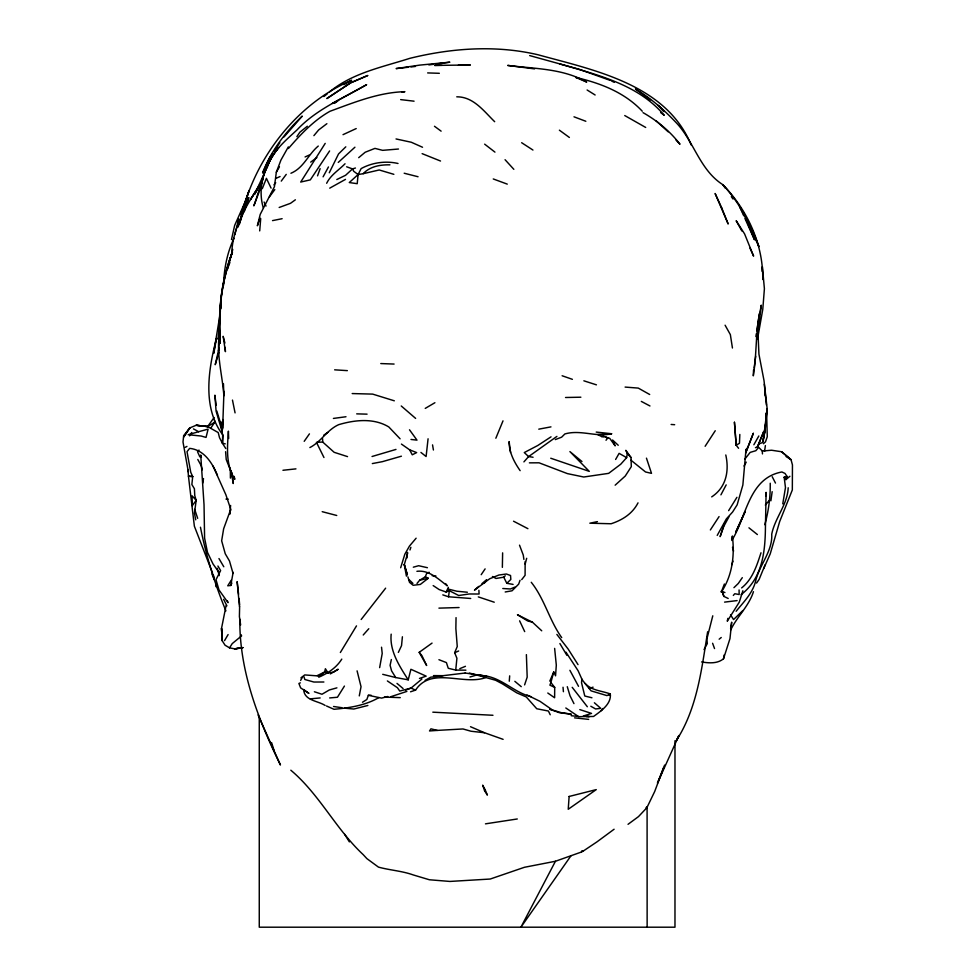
<?xml version="1.0" encoding="UTF-8"?>
<svg xmlns="http://www.w3.org/2000/svg" width="976" height="976" viewBox="0 0 976 976"><rect width="100%" height="100%" fill="white"/><g stroke="black" fill="none" stroke-linecap="round" stroke-linejoin="round"><path stroke-width="1.46" d="M525.149 561.517L525.088 575.328L521.721 579.61M615.148 485.182L625.262 476.032L631.313 466.626L631.008 457.512L625.86 450.314L627.3 453.572L631.008 457.512M263.239 179.194C248.77 201.922 232.422 225.895 231.739 253.797C220.71 282.345 218.136 313.003 220.003 343.345L220.088 334.378M220.308 311.966C220.283 291.373 225.724 271.413 232.447 252.101C223.272 277.074 218.709 303.792 220.015 330.413C215.586 352.641 222.333 373.796 223.858 395.634L223.968 391.486L222.662 427.598L222.931 419.546M554.636 648.393L556.308 665.132L555.551 675.807L553.758 671.952L550.879 682.505L554.71 687.385L554.612 697.767L547.792 693.021M456.048 617.625L455.865 628.556L457.256 646.527L454.657 652.712L456.914 658.263L455.731 670.097L465.918 670.17M502.359 567.361L502.628 552.867M225.773 448.533L222.479 443.311L222.65 435.43L220.637 421.571L222.87 428.781M239.62 606.413L239.401 616.612L240.633 624.921M753.533 369.928L753.301 375.845C756.717 355.179 755.534 334.121 759.499 313.503L756.79 330.791M770.235 483.242C770.467 496.979 768.563 511.278 764.806 524.698M762.744 279.49C763.33 244.195 747.226 209.706 722.801 184.671C700.439 170.324 694.607 143.594 677.869 124.489C665.303 110.935 651.334 98.466 635.388 89.023L650.504 99.93M739.832 434.454L739.466 443.275L736.197 445.227L738.564 448.277M407.004 557.93L407.334 552.355M223.516 285.468C224.004 269.217 226.981 253.04 234.008 238.278M225.261 443.848L222.479 443.311L222.979 435.089C202.13 408.078 208.327 369.379 216.416 338.721L213.829 353.202M217.441 475.227C212.207 462.892 204.216 449.863 189.661 448.362L187.014 451.668L190.759 472.299L192.687 476.581L191.869 484.511L194.407 488.744L194.761 495.576L196.176 500.359L194.444 513.291L195.725 519.818M762.073 271.279L762.366 266.716L764.403 288.713L762.781 309.355L758.108 335.756L758.938 354.19L764.013 380.591L767.148 408.602L765.05 430.941L762.707 441.884M220.71 308.965L221.04 304.524M509.277 681.199L509.679 675.856M259.701 230.909L260.714 218.575M764.623 450.863L765.391 445.556M745.676 452.888L753.313 433.356L745.676 452.888L746.006 449.289L742.858 485.023L737.148 504.848L732.598 512.01L726.339 518.927L717.214 535.409M755.448 447.679L757.437 446.959L759.316 443.738L762.183 442.726L763.232 441.237L767.148 408.602M220.552 308.806L221.113 302.999M346.639 166.786L352.519 168.909L353.715 171.276L358.094 174.545L357.216 183.695L349.286 182.549L358.094 174.545L361.132 168.604C372.173 162.504 385.752 160.662 398.013 163.48M402.393 636.779L401.539 645.636L398.354 652.419M219.954 319.359L218.075 339.233L218.966 336.452M230.617 505.446L229.702 514.254L230.495 510.021L223.65 528.748L221.65 540.789L225.249 553.758L229.506 561.041L233.044 573.424L233.142 572.363L230.775 585.454L227.75 585.795L231.275 580.159M765.721 496.064L766.111 492.355L765.428 527.394C765.184 552.599 762.195 578.39 741.089 594.677M222.479 443.311L219.539 437.76L218.209 432.551L207.632 426.573L196.164 425.268L208.315 426.658L196.164 425.268L189.795 427.927L183.671 435.65L183 441.957L188.38 472.055M238.229 223.48L238.705 219.088L234.862 234.594M379.64 667.633L382.214 653.481L381.531 647.21M428.074 438.785L426.097 456.536L420.937 452.425M757.242 338.843L761.28 305.159L759.914 312.503M470.7 598.471L448.545 596.775L449.326 590.712L458.708 595.506L469.175 593.981L479.082 594.018L478.899 590.334M754.131 368.05L755.692 356.264M770.881 500.822L772.162 491.672M788.205 487.768C787.486 504.714 774.993 517.695 771.723 534.177C772.797 550.72 759.84 564.506 755.839 580.208C753.106 592.786 743.907 601.667 736.136 611.269M529.395 462.856L539.057 462.807L567.41 473.616L583.733 477.008L608.658 473.36L620.76 464.21L626.653 457.634L627.3 453.572M755.888 336.561L756.339 333.682M202.801 483.022L203.508 478.545M213.695 352.983L220.003 314.601M707.649 631.74C701.622 668.963 697.34 708.051 676.392 740.479L678.918 735.489L657.47 783.081L664.619 765.074M730.609 628.666L731.695 622.163L729.975 638.609L723.521 658.776C717.494 663.851 708.844 663.18 701.573 661.923M782.764 503.872L785.473 487.597L784.179 477.215L786.912 476.325L785.033 473.445L781.898 471.969C748.397 478.142 746.603 517.121 731.78 540.497M723.521 658.776L724.168 654.957M731.585 539.179L732.378 535.995C734.769 555.6 732.451 575.23 721.24 592.237L724.387 584.014M288.323 146.912L280.942 160.052L276.33 172.215L274.427 186.709L260.226 214.378L257.371 225.773L260.067 218.112M240.206 221.515C252.247 161.809 294.898 104.371 351.641 80.252L343.955 84.692M359.278 695.9L361.035 686.701L357.082 670.854M226.066 605.669L221.54 628.3L222.138 640.634L225.053 645.209L229.543 647.844L234.655 648.857L241.841 647.93M727.876 618.369L727.279 621.224L739.271 602.155L742.87 590.761M239.437 224.126L243.366 208.474M391.339 659.544L390.095 665.339L391.583 670.854L395.719 677.551L408.224 679.833L410.908 669.292L426.158 676.148L419.46 678.442M762.707 441.86L765.05 430.941M219.063 348.273L218.539 350.677L219.954 331.474L220.003 343.345M231.483 239.547L234.679 225.358L245.769 200.556M786.302 478.996L784.179 477.215L785.948 479.594L786.912 476.325M218.978 348.542L215.232 364.707L219.027 352.007M531.371 696.754C514.608 692.801 502.921 678.82 485.706 675.941L485.279 677.759C463.027 685.494 431.124 666.401 415.581 690.093L410.567 691.789M525.161 564.14L526.686 558.296M232.764 249.429L227.359 269.217L229.909 262.446M712.785 615.807L706.905 638.902L707.307 643.562L704.025 649.613M407.761 552.831L404.296 564.604L406.419 576.133M267.217 167.579C272.084 151.658 285.126 140.886 296.887 130.04C316.285 109.275 342.539 98.625 366.634 84.656L332.389 103.468L338.172 100.711M400.672 567.739L404.833 554.222L409.456 546.084L416.118 538.203M244.244 205.692L249.136 190.393L240.608 214.671L243.561 207.79M244.244 211.731L248.807 197.555L238.083 227.042M724.155 524.38L720.129 536.641L723.753 526.418L728.95 516.841M524.612 684.884L527.186 677.124L526.381 654.628M290.824 770.21C319.494 794.33 335.903 829.185 363.194 854.634L366.891 858.624L378.456 867.115C389.863 870.25 402.063 870.909 413.324 874.96L429.391 879.766L449.887 881.438L490.22 879.034L524.454 867.286L555.442 861.259L581.415 852.024L581.781 850.926L583.099 851.157L596.983 841.861L614.099 829.234M409.969 549.988L410.872 547.316M317.542 175.851L320.128 168.653M371.075 695.217L368.342 695.302L366.842 699.499L362.474 702.256M731.671 564.897L733.013 561.127M760.999 552.782C756.79 565.616 752.63 579.146 741.638 587.918M550.879 682.505L549.915 685.176L554.71 687.385M765.099 564.823L759.133 579.402L756.559 583.087M520.037 580.305L518.646 584.148L512.034 590.797L505.19 591.981M763.818 435.162L765.892 422.047L765.757 413.336M261.141 186.599L253.833 205.863C261.239 185.928 264.35 164.139 278.77 147.461C265.143 164.419 256.908 186.379 263.325 207.937M417.008 583.428L419.692 580.208L425.316 576.816L426.671 573.339L429.208 572.265M663.729 767.539L654.689 791.524L646.881 807.701L638.487 816.607L628.032 824.317M262.288 188.697L266.411 178.352L271.072 188.1M730.719 629.935C737.051 616.564 748.848 606.267 753.46 591.688M495.845 438.236L503.006 420.851M549.805 681.114L553.758 671.952M763.659 568.715L770.223 553.88L779.678 521.55L792.329 489.94L792.451 464.93L791.024 459.635L781.63 451.754L771.565 450.229L762.293 451.034L758.706 447.337L755.863 450.692L750.166 452.388L744.725 459.281M230.775 585.454L231.861 583.087M433.173 585.588L439.176 589.565L446.117 592.029L448.411 587.32M318.274 146.058C308.135 154.428 303.817 167.884 290.921 173.264M267.143 167.213L254.821 193.907M746.042 450.68L748.116 446.618M555.442 861.259L520.916 927.2L571.058 855.671M484.572 790.706L485.109 789.682L482.669 785.155L484.572 790.706L487.378 795.111L485.109 789.682M720.922 494.844L726.181 484.889M254.651 194.224L258.237 187.599L250.454 199.507L258.872 187.05M323.093 176.827L328.448 166.957M744.041 466.052L746.225 462.136M329.607 150.938L310.307 179.877L300.706 182.048L325.203 143.387M183.891 436.699L189.795 427.927L183.891 436.699L183.671 435.65M753.862 444.751L758.828 435.979M300.608 680.431L302.475 677.173M329.278 172.764L338.538 153.94L345.797 146.827M615.624 459.464L619.113 453.364L626.653 457.634M276.33 172.215L279.441 166.823M224.541 640.634L228.103 634.571M340.356 652.505L356.496 625.884M214.086 417.533L207.632 426.573L214.72 422.254L214.452 420.302M728.633 510.655L736.917 497.309M189.612 435.857L191.711 432.514M344.43 686.067L337.44 697.254L329.668 697.938M229.543 647.844L232.239 643.599L241.584 635.888L241.133 634.705M326.655 183.268C330.73 174.948 338.672 170.251 345.04 163.773M705.123 446.288L715.249 430.733M710.357 529.944L719.068 516.597M296.887 136.652L299.815 132.248L307.342 126.233M210.914 427.927L214.72 422.254M272.621 153.439L269.4 158.222L262.593 172.972C270.852 151.097 285.431 132.114 302.255 116.095L284.016 136.957M274.232 151.048L279.856 142.679M260.543 184.562L262.227 182.073M481.192 574.693L485.109 568.886M601.338 710.687L602.814 708.539M742.309 577.658L738.295 583.465L733.94 587.662M304.195 441.323L309.441 433.869M281.259 181.109L286.249 174.375M309.88 447.557C321.214 441.701 327.058 429.843 338.672 424.67C354.837 419.875 373.759 417.801 388.802 426.951L400.099 438.822M269.413 196.871L274.829 189.588M606.023 440.261L607.78 437.895L609.683 438.273L615.148 445.861L612.574 440.005L618.235 445.263M638.023 502.86C632.46 513.705 622.566 519.964 611.122 523.758L589.846 523.197L597.422 521.635M385.63 588.174L361.169 619.492M484.279 583.209L486.756 580.134M273.951 184.842L275.708 182.695M313.894 135.64L318.64 129.954L326.887 123.684M765.33 505.08L769.051 500.7M341.783 659.117C336.244 667.913 327.814 673.306 318.762 677.21M733.318 595.421L734.782 593.725L739.161 594.53L739.076 589.955M565.982 652.212L578.121 670.768L581.842 679.076L581.537 682.81L584.783 696.022L591.932 697.767M288.396 148.523C300.547 134.505 313.674 120.414 330.01 111.264C354.239 102.407 378.749 92.342 404.894 91.683L402.088 92.208M198.97 450.07L197.518 451.705L199.86 456.878M363.231 634.998L368.794 628.727M523.917 461.88L528.614 456.585L556.906 436.406M711.699 496.882C726.278 487.268 729.328 471.03 725.79 454.975M646.063 807.701L647.088 806.652L647.137 927.2M338.257 162.419L354.922 147.205M742.882 610.5L733.574 619.577L730.548 614.831M492.429 576.511L495.979 578.463L503.762 577.194L505.226 575.791M503.762 577.194L506.8 583.294L510.838 579.439L510.533 575.498L506.361 574.01L498.858 575.035L489.671 578.768L474.47 590.126L478.752 586.417M763.427 443.738L765.489 441.835L767.27 436.748L766.624 412.592M320.653 675.599L324.63 672L325.398 668.731L328.095 673.013L333.511 672.122L338.16 669.243L330.352 673.904M481.973 583.636L486.255 579.939M785.948 479.594L789.877 476.288M358.692 157.673L365.183 152.244L374.943 148.389L382.629 150.341L398.476 149.023M421.913 679.028L410.994 688.104L405.577 690.093M323.934 96.539L327.375 93.708M329.668 91.817C352.434 72.944 382.311 67.149 409.81 58.34C451.522 48.056 495.967 44.847 538.057 54.778C594.445 70.26 666.254 84.363 691.191 145.021M719.153 639.195L721.252 637.499M425.316 576.816L428.269 578.256L420.314 584.441L413.153 585.283L409.517 582.367L407.907 576.877M300.913 677.893L304.732 674.928L319.872 676.063M358.094 174.545L363.17 173.691C370.099 166.347 380.213 164.663 389.924 164.834M310.697 162.126L316.883 157.587M334.67 103.249L337.001 101.565M295.374 199.799L290.506 203.313L279.173 207.473M419.192 652.334L421.864 655.555L426.646 665.51L419.192 652.334L432.051 643.099M323.739 435.174L327.826 432.38M551.037 436.833L537.8 445.483L524.271 452.559L528.614 456.585L533.079 457.256M425.243 408.395L434.906 402.71M378.932 697.572C365.317 705.465 349.457 707.868 333.999 709.296L326.496 705.99M329.729 188.148L345.492 179.377M425.146 680.309L430.794 677.173L465.027 673.037M185.208 447.337L186.941 446.41M581.415 852.024L583.099 851.157M565.812 707.978L578.683 716.665L593.567 716.457C600.838 711.114 611.598 704.038 610.293 693.912L606.95 695.607L591.09 690.862L585.1 683.529M317.273 675.599L324.63 672L328.095 673.013M336.805 179.547L345.602 175.265L352.519 168.909L355.447 168.018M343.027 134.664L356.216 128.564M305.085 156.953L309.185 155.086M275.903 178.401L280.051 176.534M300.34 682.846L298.9 683.481L300.632 687.885L308.928 693.399L303.67 689.544C304.195 700.719 317.847 700.695 325.118 705.441M454.657 652.712L458.647 650.98M514.84 587.113L510.485 588.979L502.799 588.504M459.818 668.645L465.442 666.315M446.117 592.029L449.326 590.712M390.937 696.669L406.87 691.411M555.295 439.59L561.639 437.175L564.872 433.954C580.574 429.391 596.336 437.443 611.598 433.734L596.226 432.087M395.975 449.424L372.051 456.5M589.321 688.446L593.091 687.165M611.598 433.734L597.666 434.54L601.704 436.577L603.278 436.065L607.78 437.895L605.523 436.98M583.245 716.03L591.529 713.407L579.805 709.589M469.944 677.002L476.691 675.002L484.206 675.782M401.404 456.195L382.36 461.672L372.32 463.576M198.665 431.709L188.173 434.71L201.178 436.028L206.034 437.419L208.108 429.123L198.665 431.709L193.468 428.903M413.312 567.19L418.631 565.714L427.415 567.703M336.915 687.848L329.327 689.971L321.995 694.253L314.382 691.752M387.777 696.498L381.592 698.108L368.342 695.302M367.867 705.477L353.837 709.04L344.394 708.149M363.17 173.691L379.213 169.97L393.853 174.326M419.692 580.208L428.269 578.256M272.524 220.613L282.125 218.697M538.776 429.159L550.964 426.878M242.78 647.564L234.655 648.857L243.109 647.613M485.475 823.842L517.28 818.974M333.414 418.436L345.992 416.74M428.842 64.916L433.344 64.331M436.345 63.952L449.838 62.196L419.765 65.111L396.11 68.588L408.005 67.271M724.582 602.119L737.087 600.594M410.981 66.941L415.447 66.441M282.942 470.273L295.948 468.87M310.258 698.865L320.152 697.938M437.272 730.402L429.525 730.951L430.965 728.828L437.272 730.402L462.978 728.962L471.042 731.244L484.474 732.732L503.116 739.344M485.706 675.941L476.691 675.002L469.346 673.025M347.541 456.622L334.146 452.303L322.714 442.043L316.444 442.335L323.959 457.512M438.932 608.133L459.062 607.536M565.531 397.5L580.866 397.208M416.911 571.302C429.233 569.801 438.297 579.146 447.337 585.844L445.581 583.575M442.043 65.319L434.601 65.416L470.359 64.989L458.439 65.136M323.886 682.004L313.894 682.041L304.841 679.503L303.975 676.832M432.819 712.175L492.965 715.274M433.49 675.599L443.055 675.685M225.981 499.09L228.225 499.114M188.453 476.203L192.687 476.581L188.453 476.203L187.99 469.932M352.19 393.56L372.649 394.109L394.316 400.807M356.704 413.861L367.074 414.153M400.258 697.633L384.495 697.096M427.647 72.919L439.346 73.298M380.786 363.56L394.084 364.06M334.646 369.831L347.358 370.636M671.122 424.462L674.66 424.706M432.185 575.706L435.918 575.986M625.104 387.082L638.28 388.094L649.687 394.499M586.259 716.494L588.65 716.713M467.37 592.237L456.841 591.224L447.667 588.931M578.378 716.457L571.326 715.737L570.948 714.078L562.749 712.883M574.571 717.848L588.674 719.385M411.018 439.456L416.984 440.139L409.505 429.794M400.672 99.613L414.068 101.187M570.96 714.127L559.443 712.724L549.695 709.21L561.383 712.687M333.536 706.49L341.99 707.722M465.149 673.013L486.78 676.283M601.704 436.577L603.839 436.943M506.8 583.294L513.095 584.404M456.768 96.819C473.482 96.697 483.84 111.166 494.673 121.695M609.195 695.18L610.403 695.437M396.036 138.946L411.299 142.252L422.535 147.254M586.942 715.969L589.675 716.604M764.049 450.558L764.952 450.778M455.731 670.097L448.252 668.267L446.41 662.594L438.932 659.703M382.726 674.331L395.719 677.551M404.186 173.228L418.045 176.741M532.408 622.163L527.65 620.931L517.451 614.746L532.408 622.163L541.729 630.801M322.202 511.68L336.744 515.487M534.616 68.893L507.715 65.416C534.323 68.832 562.749 68.308 586.686 82.069L575.901 77.494C600.411 83.07 624.738 92.452 642.269 111.227M559.785 63.928C596.995 74.823 638.109 84.204 664.241 115.339L660.654 112.557M529.675 55.583L579.024 69.223L610.378 80.459M583.855 380.811L596.421 384.837M476.691 675.002L495.601 680.26L502.408 683.859L516.768 692.85L526.284 696.962L536.751 708.747L548.414 711.028L550.22 714.761M442.799 594.872L448.545 596.775M478.313 596.897L494.246 602.204M550.745 458.232L589.284 471.371L569.899 451.583L581.977 461.538M562.127 375.76L572.387 379.322M610.293 693.912C598.691 689.898 588.882 690.679 581.842 679.076M721.227 591.188L724.936 592.542M493.258 178.95L507.276 184.122M573.998 116.815L585.832 121.268M409.603 449.802L416.642 452.596L412.25 454.804L409.603 449.802L401.429 444.08M422.132 153.647L440.53 161.028M470.505 726.705L484.474 732.732M415.581 690.093L410.994 688.104L399.757 691.069L397.439 687.726L387.374 680.943M611.671 81.081L614.27 82.326M722.801 594.067L723.96 596.434L728.194 598.471M526.991 694.973L540.009 701.329L552.221 709.845M513.547 521.208L527.906 528.675M624.738 115.546L645.697 127.453M641.317 401.404L649.967 405.979M590.822 706.246L595.567 708.954L600.777 708.356L594.384 702.769M643.038 112.643C657.177 120.67 670.085 131.272 679.979 144.241L676.051 140.105M587.113 89.999L595.128 94.989M786.07 456.536L791.024 459.635M521.648 142.716L532.945 150.048M559.382 130.174L569.374 137.457M434.479 126.27L441.115 131.15M630.996 460.221L645.526 471.969L651.517 473.36L646.454 458.147M484.645 144.155L494.942 152.122M748.946 527.821L757.388 534.555M401.246 405.979L415.63 418.399M514.84 681.321L521.245 686.665M781.63 451.754L790.206 458.952M397 683.395L403.1 688.568M655.921 120.634L668.17 131.821M408.846 579.488L412.933 583.38M664.009 111.606L658.08 105.298L663.887 111.484M505.068 159.71L513.84 169.324M587.332 706.746L572.204 687.336M556.869 634.412L568.166 649.077L578.024 664.619M725.351 188.258L722.801 184.671C739.296 202.374 750.654 224.004 758.95 246.586L752.777 233.484M731.317 196.64L733.013 199.031M219.271 572.79L213 563.933L207.51 552.44L204.594 538.118L204.033 504.763L200.727 455.011L201.422 457.39M408.224 679.833C399.489 666.23 389.461 650.992 391.169 634.156M531.261 582.282C544.571 598.983 549.317 620.285 561.725 637.633M569.899 670.305L578.524 686.323M559.895 643.562L566.922 655.384M344.638 834.248L349.371 841.885M520.135 470.652C514.108 462.002 509.057 452.364 509.118 441.579L510.521 452.474M217.929 566.007L220.625 570.582L216.001 579.695L218.978 589.907L228.03 602.668L227.42 600.887M218.966 558.553L223.797 566.763M725.095 325.203L730.353 334.609L732.439 348.005M741.87 230.995L736.172 220.698L744.59 233.911L753.606 256.127L749.971 248.16M197.799 459.501L201.093 465.479L202.337 469.798M772.211 476.715L775.481 483.071M223.602 599.313L226.908 605.84M573.961 703.611L570.008 695.729L567.276 686.701M200.458 527.223C206.095 556.039 214.842 583.843 225.907 610.891M264.081 202.008L266.021 206.07M519.622 620.846L524.698 631.606M743.712 215.733L739.515 206.363L745.749 218.234L754.509 239.803L744.92 218.404M258.067 714.969L280.441 765.001C258.164 719.434 239.291 670.732 239.828 619.235M213.024 466.028L225.859 494.722L230.922 509.777M211.975 573.973L214.33 579.781M519.513 545.157L523.27 555.076L523.88 559.394M213 574.266L214.415 577.999M212.475 572.875L194.37 526.21L188.49 476.495M712.602 643.269L714.53 648.564M220.137 421.961L216.818 410.945M194.688 509.338L197.664 518.329M722.179 591.053L723.96 596.434M271.584 742.602L274.232 751.056M222.162 431.709L216.074 411.067L214.903 395.17L216.123 405.211M732.5 547.316L733.574 551.086M217.209 568.252L219.234 575.62M224.907 343.088L223.162 336.305L225.432 351.653L225.163 347.371M234.179 476.398L234.813 479.338C225.663 465.003 227.262 447.337 228.396 431.148L228.677 438.492M232.471 400.087L235.07 412.885M432.539 444.885L433.417 450.009M764.794 393.121L765.282 395.963M764.306 384.239L766.416 405.052M238.583 594.25L237.144 581.598L239.486 606.56M232.337 474.775L233.24 483.535L231.044 470.737L232.166 474.556L226.237 459.55L225.602 451.705M239.071 598.471L239.657 604.949M563.03 687.25L563.408 691.703M262.422 183.464L262.117 178.901L262.263 183.427M762.463 453.913L762.293 451.034M322.58 438.614L322.714 442.043M223.455 383.702L223.858 395.634M215.903 584.209L215.989 586.686M230.299 468.187L230.409 478.106M674.977 740.735L674.977 927.2L259.262 927.2L259.262 716.482M569.118 796.465L568.239 809.263L596.263 789.608L569.118 796.465M745.213 511.461L735.709 532.225L745.213 511.461M763.72 431.575L757.437 446.959L763.72 431.575M196.176 500.359L192.248 505.702L192.089 495.82L196.176 500.359M346.565 85.461L326.85 98.552L350.738 82.789L367.659 75.542L350.738 82.789L346.565 85.461M721.606 207.595L715.115 193.48L728.169 224.004L721.606 207.595M407.346 574.693L404.296 564.604L407.346 574.693M736.197 445.227L734.44 422.254L736.197 445.227M222.028 638.219L221.54 628.3L222.138 640.634L222.028 638.219"/></g></svg>
